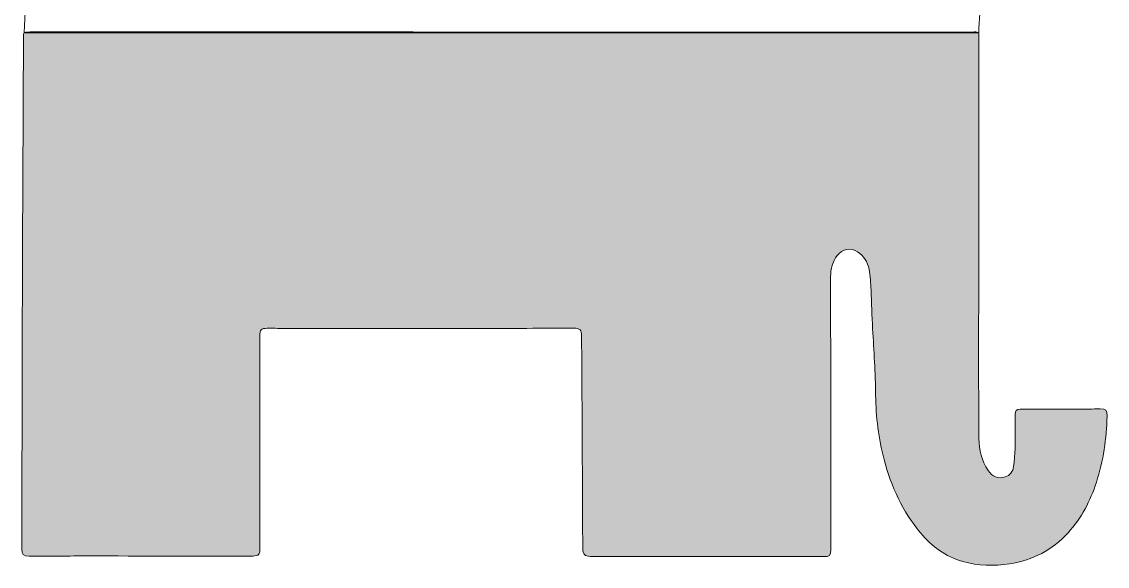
# Model space of a CAD drawing. Extents: x 631 to 1369, y -1331 to -669.
# Drawn here: x 631 to 1369, y -1331 to -961 of the extents above; entities that cross this region are included whole.
import ezdxf

# ---------------------------------------------------------------- set-up
doc = ezdxf.new("R2010")
doc.units = 0
doc.header["$MEASUREMENT"] = 0
doc.layers.add('katman 1', color=7, linetype='Continuous')

# ---------------------------------------------------------------- blocks, each defined once
blk = doc.blocks.new('block 2')
at = {"layer": 'katman 1', "true_color": 0xfb0000}
h = blk.add_hatch(color=1, dxfattribs=at)
h.dxf.hatch_style = 2
edge = h.paths.add_edge_path()
edge.add_spline(control_points=[(1281.36, -968.37), (1281.37, -973.95), (1281.38, -979.53), (1281.38, -985.11), (1281.36, -1052.78), (1281.33, -1120.44), (1281.32, -1188.11), (1281.32, -1206.67), (1281.3, -1225.24), (1281.49, -1243.8), (1281.57, -1251.53), (1283.3, -1258.95), (1287.75, -1265.5), (1290.74, -1269.89), (1294.54, -1271.32), (1299.23, -1269.92), (1302.78, -1268.86), (1304.55, -1266.33), (1305.08, -1262.85), (1306.32, -1254.7), (1306.2, -1246.49), (1306.13, -1238.28), (1306.09, -1234.7), (1306.01, -1231.13), (1306.07, -1227.56), (1306.11, -1224.97), (1307.01, -1224.15), (1309.63, -1223.97), (1309.94, -1223.94), (1310.26, -1223.96), (1310.57, -1223.96), (1325.81, -1223.92), (1341.05, -1223.88), (1356.28, -1223.83), (1358.79, -1223.82), (1361.3, -1223.73), (1363.8, -1223.72), (1367.99, -1223.7), (1368.72, -1224.41), (1368.61, -1228.67), (1368.22, -1243.95), (1366.04, -1258.93), (1361.33, -1273.52), (1357.21, -1286.23), (1351.22, -1297.84), (1342.16, -1307.79), (1331.41, -1319.6), (1318.13, -1326.52), (1302.38, -1328.95), (1291.65, -1330.61), (1281.07, -1330.35), (1270.57, -1327.38), (1258.81, -1324.06), (1249.58, -1317.22), (1241.81, -1307.94), (1229.55, -1293.29), (1221.92, -1276.42), (1217.05, -1258.12), (1213.24, -1243.81), (1211.57, -1229.24), (1211.32, -1214.48), (1211.07, -1199.38), (1210.17, -1184.32), (1209.27, -1169.25), (1208.75, -1160.5), (1208.6, -1151.73), (1208.18, -1142.97), (1207.96, -1138.28), (1207.68, -1133.58), (1206.88, -1128.95), (1206.01, -1123.87), (1203.18, -1119.92), (1199.09, -1116.99), (1194.84, -1113.93), (1188.6, -1115.13), (1185.19, -1119.59), (1181.96, -1123.81), (1180.71, -1128.75), (1180.71, -1134.02), (1180.75, -1167.95), (1180.81, -1201.87), (1180.84, -1235.8), (1180.86, -1254.49), (1180.84, -1273.18), (1180.84, -1291.87), (1180.84, -1300.96), (1180.89, -1310.05), (1180.82, -1319.14), (1180.79, -1323.48), (1180.11, -1324.06), (1175.7, -1324.05), (1144.91, -1324.02), (1114.11, -1323.96), (1083.32, -1323.93), (1061.87, -1323.92), (1040.43, -1323.93), (1018.98, -1323.93), (1018.48, -1323.93), (1017.97, -1323.95), (1017.47, -1323.93), (1013.6, -1323.79), (1012.34, -1322.51), (1012.32, -1318.61), (1012.25, -1308.89), (1012.18, -1299.18), (1012.13, -1289.46), (1012.04, -1269.84), (1011.98, -1250.21), (1011.87, -1230.59), (1011.77, -1211.84), (1011.62, -1193.1), (1011.5, -1174.35), (1011.47, -1169.91), (1010.54, -1168.95), (1006.09, -1168.95), (995.5, -1168.97), (984.9, -1169), (974.3, -1169.01), (940.13, -1169.05), (905.95, -1169.12), (871.78, -1169.12), (849.52, -1169.13), (827.25, -1169.05), (804.99, -1169.01), (802.61, -1169.01), (800.23, -1168.93), (797.85, -1168.96), (793.84, -1169.02), (792.85, -1170.03), (792.86, -1174.02), (792.87, -1183.86), (792.91, -1193.71), (792.91, -1203.55), (792.92, -1234.66), (792.91, -1265.77), (792.92, -1296.87), (792.92, -1304.09), (792.97, -1311.3), (792.97, -1318.51), (792.98, -1322.59), (792.17, -1323.47), (788.13, -1323.72), (786.44, -1323.83), (784.75, -1323.68), (783.06, -1323.68), (747.63, -1323.66), (712.19, -1323.63), (676.76, -1323.62), (663.21, -1323.62), (649.67, -1323.66), (636.12, -1323.68), (632.1, -1323.68), (631.08, -1322.69), (631.09, -1318.72), (631.1, -1302.73), (631.13, -1286.73), (631.17, -1270.74), (631.19, -1263.1), (631.27, -1255.45), (631.29, -1247.8), (631.36, -1221.34), (631.42, -1194.88), (631.48, -1168.41), (631.5, -1157.57), (631.51, -1146.72), (631.54, -1135.87), (631.58, -1124.39), (631.62, -1112.92), (631.67, -1101.45), (631.75, -1085.33), (631.84, -1069.22), (631.92, -1053.1), (632.05, -1025.71), (632.17, -998.31), (632.29, -970.91), (632.29, -969.96), (632.34, -969.03), (632.85, -968.19), (633.48, -967.88), (634.15, -967.76), (634.85, -967.76), (635.54, -967.75), (636.23, -967.75), (636.92, -967.75), (850.34, -967.75), (1063.76, -967.75), (1277.18, -967.76), (1278.58, -967.76), (1280.08, -967.39), (1281.36, -968.37)], knot_values=[0, 0, 0, 0, 1, 1, 1, 2, 2, 2, 3, 3, 3, 4, 4, 4, 5, 5, 5, 6, 6, 6, 7, 7, 7, 8, 8, 8, 9, 9, 9, 10, 10, 10, 11, 11, 11, 12, 12, 12, 13, 13, 13, 14, 14, 14, 15, 15, 15, 16, 16, 16, 17, 17, 17, 18, 18, 18, 19, 19, 19, 20, 20, 20, 21, 21, 21, 22, 22, 22, 23, 23, 23, 24, 24, 24, 25, 25, 25, 26, 26, 26, 27, 27, 27, 28, 28, 28, 29, 29, 29, 30, 30, 30, 31, 31, 31, 32, 32, 32, 33, 33, 33, 34, 34, 34, 35, 35, 35, 36, 36, 36, 37, 37, 37, 38, 38, 38, 39, 39, 39, 40, 40, 40, 41, 41, 41, 42, 42, 42, 43, 43, 43, 44, 44, 44, 45, 45, 45, 46, 46, 46, 47, 47, 47, 48, 48, 48, 49, 49, 49, 50, 50, 50, 51, 51, 51, 52, 52, 52, 53, 53, 53, 54, 54, 54, 55, 55, 55, 56, 56, 56, 57, 57, 57, 58, 58, 58, 59, 59, 59, 60, 60, 60, 61, 61, 61, 62, 62, 62, 63, 63, 63, 63], degree=3, periodic=1)
at = {"layer": 'katman 1', "lineweight": 0}
for points, knots in [([(634.8, -917.62), (635.56, -917.62), (636.31, -917.63), (637.06, -917.63), (851.95, -917.63), (1066.83, -917.63), (1281.72, -917.62), (1283.02, -917.62), (1284.48, -917.32), (1284.16, -919.45), (1283.73, -927.01), (1283.32, -934.57), (1282.88, -942.13), (1282.38, -950.88), (1281.87, -959.63), (1281.36, -968.37), (1065.99, -968.37), (850.62, -968.37), (635.26, -968.36), (634.45, -968.36), (633.63, -968.56), (632.85, -968.19), (633.29, -955.7), (633.67, -943.2), (634.21, -930.71), (634.4, -926.35), (634.25, -921.96), (634.8, -917.62)], [0, 0, 0, 0, 1, 1, 1, 2, 2, 2, 3, 3, 3, 4, 4, 4, 5, 5, 5, 6, 6, 6, 7, 7, 7, 8, 8, 8, 9, 9, 9, 9]), ([(1281.36, -968.37), (1281.37, -973.95), (1281.38, -979.53), (1281.38, -985.11), (1281.36, -1052.78), (1281.33, -1120.44), (1281.32, -1188.11), (1281.32, -1206.67), (1281.3, -1225.24), (1281.49, -1243.8), (1281.57, -1251.53), (1283.3, -1258.95), (1287.75, -1265.5), (1290.74, -1269.89), (1294.54, -1271.32), (1299.23, -1269.92), (1302.78, -1268.86), (1304.55, -1266.33), (1305.08, -1262.85), (1306.32, -1254.7), (1306.2, -1246.49), (1306.13, -1238.28), (1306.09, -1234.7), (1306.01, -1231.13), (1306.07, -1227.56), (1306.11, -1224.97), (1307.01, -1224.15), (1309.63, -1223.97), (1309.94, -1223.94), (1310.26, -1223.96), (1310.57, -1223.96), (1325.81, -1223.92), (1341.05, -1223.88), (1356.28, -1223.83), (1358.79, -1223.82), (1361.3, -1223.73), (1363.8, -1223.72), (1367.99, -1223.7), (1368.72, -1224.41), (1368.61, -1228.67), (1368.22, -1243.95), (1366.04, -1258.93), (1361.33, -1273.52), (1357.21, -1286.23), (1351.22, -1297.84), (1342.16, -1307.79), (1331.41, -1319.6), (1318.13, -1326.52), (1302.38, -1328.95), (1291.65, -1330.61), (1281.07, -1330.35), (1270.57, -1327.38), (1258.81, -1324.06), (1249.58, -1317.22), (1241.81, -1307.94), (1229.55, -1293.29), (1221.92, -1276.42), (1217.05, -1258.12), (1213.24, -1243.81), (1211.57, -1229.24), (1211.32, -1214.48), (1211.07, -1199.38), (1210.17, -1184.32), (1209.27, -1169.25), (1208.75, -1160.5), (1208.6, -1151.73), (1208.18, -1142.97), (1207.96, -1138.28), (1207.68, -1133.58), (1206.88, -1128.95), (1206.01, -1123.87), (1203.18, -1119.92), (1199.09, -1116.99), (1194.84, -1113.93), (1188.6, -1115.13), (1185.19, -1119.59), (1181.96, -1123.81), (1180.71, -1128.75), (1180.71, -1134.02), (1180.75, -1167.95), (1180.81, -1201.87), (1180.84, -1235.8), (1180.86, -1254.49), (1180.84, -1273.18), (1180.84, -1291.87), (1180.84, -1300.96), (1180.89, -1310.05), (1180.82, -1319.14), (1180.79, -1323.48), (1180.11, -1324.06), (1175.7, -1324.05), (1144.91, -1324.02), (1114.11, -1323.96), (1083.32, -1323.93), (1061.87, -1323.92), (1040.43, -1323.93), (1018.98, -1323.93), (1018.48, -1323.93), (1017.97, -1323.95), (1017.47, -1323.93), (1013.6, -1323.79), (1012.34, -1322.51), (1012.32, -1318.61), (1012.25, -1308.89), (1012.18, -1299.18), (1012.13, -1289.46), (1012.04, -1269.84), (1011.98, -1250.21), (1011.87, -1230.59), (1011.77, -1211.84), (1011.62, -1193.1), (1011.5, -1174.35), (1011.47, -1169.91), (1010.54, -1168.95), (1006.09, -1168.95), (995.5, -1168.97), (984.9, -1169), (974.3, -1169.01), (940.13, -1169.05), (905.95, -1169.12), (871.78, -1169.12), (849.52, -1169.13), (827.25, -1169.05), (804.99, -1169.01), (802.61, -1169.01), (800.23, -1168.93), (797.85, -1168.96), (793.84, -1169.02), (792.85, -1170.03), (792.86, -1174.02), (792.87, -1183.86), (792.91, -1193.71), (792.91, -1203.55), (792.92, -1234.66), (792.91, -1265.77), (792.92, -1296.87), (792.92, -1304.09), (792.97, -1311.3), (792.97, -1318.51), (792.98, -1322.59), (792.17, -1323.47), (788.13, -1323.72), (786.44, -1323.83), (784.75, -1323.68), (783.06, -1323.68), (747.63, -1323.66), (712.19, -1323.63), (676.76, -1323.62), (663.21, -1323.62), (649.67, -1323.66), (636.12, -1323.68), (632.1, -1323.68), (631.08, -1322.69), (631.09, -1318.72), (631.1, -1302.73), (631.13, -1286.73), (631.17, -1270.74), (631.19, -1263.1), (631.27, -1255.45), (631.29, -1247.8), (631.36, -1221.34), (631.42, -1194.88), (631.48, -1168.41), (631.5, -1157.57), (631.51, -1146.72), (631.54, -1135.87), (631.58, -1124.39), (631.62, -1112.92), (631.67, -1101.45), (631.75, -1085.33), (631.84, -1069.22), (631.92, -1053.1), (632.05, -1025.71), (632.17, -998.31), (632.29, -970.91), (632.29, -969.96), (632.34, -969.03), (632.85, -968.19), (633.48, -967.88), (634.15, -967.76), (634.85, -967.76), (635.54, -967.75), (636.23, -967.75), (636.92, -967.75), (850.34, -967.75), (1063.76, -967.75), (1277.18, -967.76), (1278.58, -967.76), (1280.08, -967.39), (1281.36, -968.37)], [0, 0, 0, 0, 1, 1, 1, 2, 2, 2, 3, 3, 3, 4, 4, 4, 5, 5, 5, 6, 6, 6, 7, 7, 7, 8, 8, 8, 9, 9, 9, 10, 10, 10, 11, 11, 11, 12, 12, 12, 13, 13, 13, 14, 14, 14, 15, 15, 15, 16, 16, 16, 17, 17, 17, 18, 18, 18, 19, 19, 19, 20, 20, 20, 21, 21, 21, 22, 22, 22, 23, 23, 23, 24, 24, 24, 25, 25, 25, 26, 26, 26, 27, 27, 27, 28, 28, 28, 29, 29, 29, 30, 30, 30, 31, 31, 31, 32, 32, 32, 33, 33, 33, 34, 34, 34, 35, 35, 35, 36, 36, 36, 37, 37, 37, 38, 38, 38, 39, 39, 39, 40, 40, 40, 41, 41, 41, 42, 42, 42, 43, 43, 43, 44, 44, 44, 45, 45, 45, 46, 46, 46, 47, 47, 47, 48, 48, 48, 49, 49, 49, 50, 50, 50, 51, 51, 51, 52, 52, 52, 53, 53, 53, 54, 54, 54, 55, 55, 55, 56, 56, 56, 57, 57, 57, 58, 58, 58, 59, 59, 59, 60, 60, 60, 61, 61, 61, 62, 62, 62, 63, 63, 63, 63])]:
    blk.add_open_spline(points, degree=3, knots=knots, dxfattribs=at)

msp = doc.modelspace()

# ---------------------------------------------------------------- block references
at = {"layer": 'katman 1'}
msp.add_blockref('block 2', (0, 0), dxfattribs=at)

doc.saveas('drawing.dxf')
